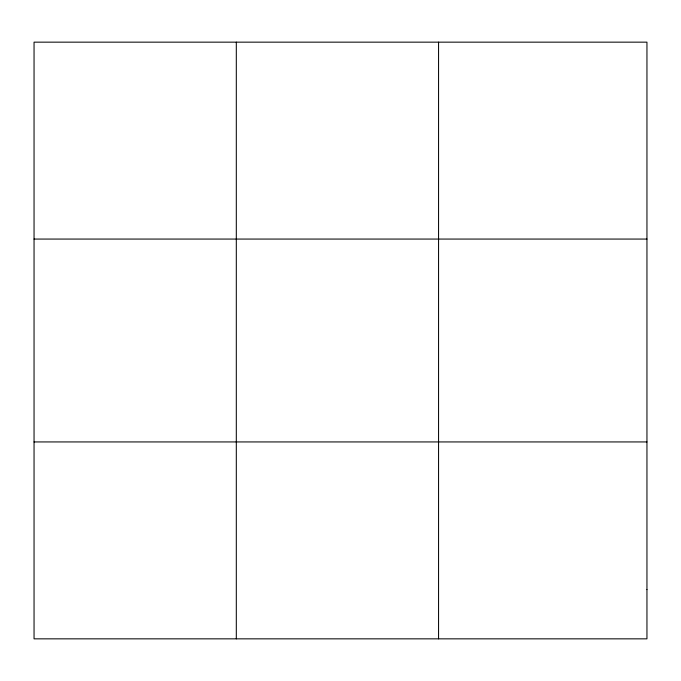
<?xml version="1.0" encoding="UTF-8"?>
<svg xmlns="http://www.w3.org/2000/svg" width="681" height="681" viewBox="0 0 681 681"><rect width="100%" height="100%" fill="white"/><g stroke="black" fill="none" stroke-linecap="round" stroke-linejoin="round"><path stroke-width="1.02" d="M236.307 638.846L236.307 42.154M438.564 638.846L438.564 42.154M34.05 239.065L646.95 239.065M34.05 441.935L646.95 441.935M646.95 589.618L646.95 638.846L34.05 638.846L34.05 42.154L646.95 42.154L646.95 589.618"/></g></svg>
